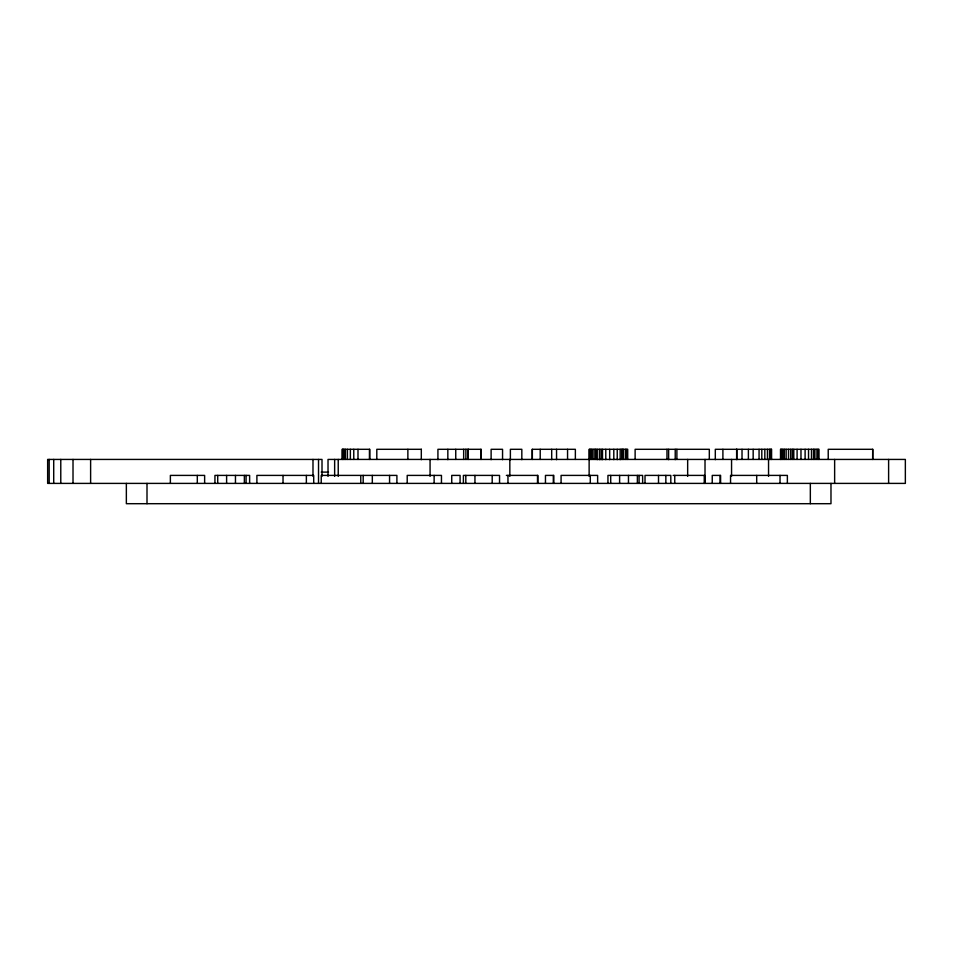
<?xml version="1.0" encoding="UTF-8"?>
<svg xmlns="http://www.w3.org/2000/svg" width="953" height="953" viewBox="0 0 953 953"><rect width="100%" height="100%" fill="white"/><g stroke="black" fill="none" stroke-linecap="round" stroke-linejoin="round"><path stroke-width="1.43" d="M421.393 449.304L376.804 449.304L376.804 459.429M872.745 459.429L872.745 449.304L828.217 449.304L828.24 459.429M321.209 472.104L328.547 472.104M360.186 475.404L321.232 475.404L321.232 483.397M506.365 475.404L537.897 475.404L537.897 483.397M673.152 475.404L704.684 475.404L704.684 483.397M888.613 459.429L888.613 483.397M872.686 449.304L872.65 459.429M834.637 459.429L834.637 483.397M830.98 483.397L830.98 503.696L126.356 503.696L126.356 483.397M819.008 459.429L819.008 449.304L780.519 449.304L780.519 459.429M818.186 449.304L818.186 459.429M816.935 449.304L816.935 459.429M814.91 449.304L814.91 459.429M813.54 449.304L813.54 459.429M811.491 449.304L811.491 459.429M810.336 483.397L810.336 503.696M808.537 449.304L808.537 459.429M805.106 449.304L805.106 459.429M800.973 449.304L800.973 459.429M797.089 449.304L797.089 459.429M793.801 449.304L793.801 459.429M792.372 449.304L792.372 459.429M790.692 449.304L790.692 459.429M788.536 449.304L788.536 459.429M787.369 483.397L787.369 475.404L730.546 475.404L730.546 483.397M786.154 449.304L786.154 459.429M784.355 449.304L784.355 459.429M782.901 449.304L782.901 459.429M781.734 449.304L781.734 459.429M780.721 449.304L780.721 459.429M780.03 475.404L780.03 483.397M771.585 459.429L771.585 449.304L715.31 449.304L715.31 459.68M771.156 449.304L771.156 459.429M770.941 449.304L770.941 459.429M769.547 449.304L769.547 459.429M768.547 459.429L768.547 476.345M767.439 449.304L767.439 459.429M764.83 449.304L764.83 459.429M761.804 449.304L761.804 459.429M759.064 449.304L759.064 459.429M756.694 475.404L756.694 483.397M753.168 449.304L753.168 459.429M748.391 449.304L748.391 459.429M742.018 449.304L742.018 459.429M736.848 449.304L736.848 459.68M736.633 449.304L736.633 459.429M731.559 459.429L731.559 476.345M722.898 449.304L722.898 459.429M720.599 483.397L720.599 475.404L712.248 475.404L712.248 483.397M720.099 475.404L720.099 483.397M709.318 459.429L709.318 449.304L635.127 449.304L635.127 459.429M705.017 459.429L705.017 483.397M704.291 475.404L704.291 483.397M687.661 459.429L687.661 476.345M676.892 449.304L676.892 459.429M675.224 449.304L675.224 459.68M674.748 475.404L674.748 483.397M670.805 483.397L670.805 475.404L645.014 475.404L645.014 483.397M668.637 449.304L668.637 459.68M666.969 449.304L666.969 459.429M665.849 475.404L665.849 483.397M658.511 475.404L658.511 483.397M642.632 483.397L642.632 475.404L607.943 475.404L607.943 483.397M639.082 475.404L639.082 483.397M637.366 475.404L637.366 483.397M628.468 475.404L628.468 483.397M627.705 459.429L627.705 449.304L589.216 449.304L589.216 459.429M626.883 449.304L626.883 459.429M625.633 449.304L625.633 459.429M623.607 449.304L623.607 459.429M622.238 449.304L622.238 459.429M621.94 449.304L621.94 459.429M620.189 449.304L620.189 459.68M619.605 475.404L619.605 483.397M617.234 449.304L617.234 459.68M613.803 449.304L613.803 459.68M610.706 475.404L610.706 483.397M609.67 449.304L609.67 459.68M605.786 449.304L605.786 459.68M602.499 449.304L602.499 459.68M601.069 449.304L601.069 459.68M599.389 449.304L599.389 459.68M597.638 483.397L597.638 475.404L561.079 475.404L561.079 483.397M597.233 449.304L597.233 459.68M595.804 449.304L595.804 459.429M594.851 449.304L594.851 459.429M593.052 449.304L593.052 459.429M591.599 449.304L591.599 459.429M590.443 449.304L590.443 459.429M590.3 475.404L590.3 483.397M589.419 449.304L589.419 459.429M589.133 459.429L589.133 476.345M575.362 459.429L575.362 449.304L532.215 449.304L532.215 459.429M567.559 449.304L567.559 459.429M556.552 449.304L556.552 459.68M553.812 483.397L553.812 475.404L545.461 475.404L545.461 483.397M553.312 475.404L553.312 483.397M551.692 449.304L551.692 459.68M540.22 449.304L540.22 459.429M537.504 475.404L537.504 483.397M532.346 449.304L532.346 459.429M521.827 459.68L521.827 449.304L510.379 449.304L510.379 459.68M509.831 459.429L509.831 476.345M507.961 475.404L507.961 483.397M502.553 459.68L502.553 449.304L491.117 449.304L491.117 459.68M499.539 483.397L499.539 475.404L463.396 475.404L463.396 483.397M492.201 475.404L492.201 483.397M481.086 459.429L481.086 449.304L437.927 449.304L437.927 459.68M480.955 449.304L480.955 459.429M474.951 475.404L474.951 483.397M468.257 449.304L468.257 459.429M468.078 449.304L468.078 459.429M465.886 449.304L465.886 459.429M465.814 475.404L465.814 483.397M463.658 449.304L463.658 459.429M460.085 483.397L460.085 475.404L451.734 475.404L451.734 483.397M455.748 449.304L455.748 459.429M447.839 449.304L447.839 459.68M441.465 483.397L441.465 475.404L407.205 475.404L407.205 483.397M434.127 475.404L434.127 483.397M430.065 459.429L430.065 476.345M421.309 449.304L421.309 459.68M407.872 449.304L407.872 459.429M396.901 483.397L396.901 475.404L360.77 475.404L360.77 483.397M389.563 475.404L389.563 483.397M372.325 475.404L372.325 483.397M369.788 459.429L369.788 449.304L342.127 449.304L342.127 459.429M369.442 449.304L369.442 459.429M363.188 475.404L363.188 483.397M357.994 449.304L357.994 459.429M353.766 449.304L353.766 459.429M350.359 449.304L350.359 459.429M347.404 449.304L347.404 459.429M345.415 449.304L345.415 459.429M344.081 449.304L344.081 459.429M343.199 449.304L343.199 459.429M342.603 449.304L342.58 459.429M338.232 459.429L338.232 476.345M334.646 459.429L334.646 476.345M328.023 476.345L328.023 459.429L905.35 459.429L905.35 483.397L47.65 483.397L47.65 459.429L322.007 459.429L322.007 476.345M318.528 459.429L318.528 483.397M313.704 483.397L313.704 475.404L256.893 475.404L256.893 483.397M312.989 459.429L312.989 476.345M306.366 475.404L306.366 483.397M283.029 475.404L283.029 483.397M249.626 483.397L249.626 475.404L214.937 475.404L214.937 483.397M246.077 475.404L246.077 483.397M244.361 475.404L244.361 483.397M235.462 475.404L235.462 483.397M226.611 475.404L226.611 483.397M217.713 475.404L217.713 483.397M204.633 483.397L204.633 475.404L170.373 475.404L170.373 483.397M197.307 475.404L197.307 483.397M147 483.397L147 503.696M90.618 459.429L90.618 483.397M73.012 459.429L73.012 483.397M60.778 459.429L60.778 483.397M53.713 459.429L53.713 483.397M49.175 459.429L49.175 483.397"/></g></svg>
